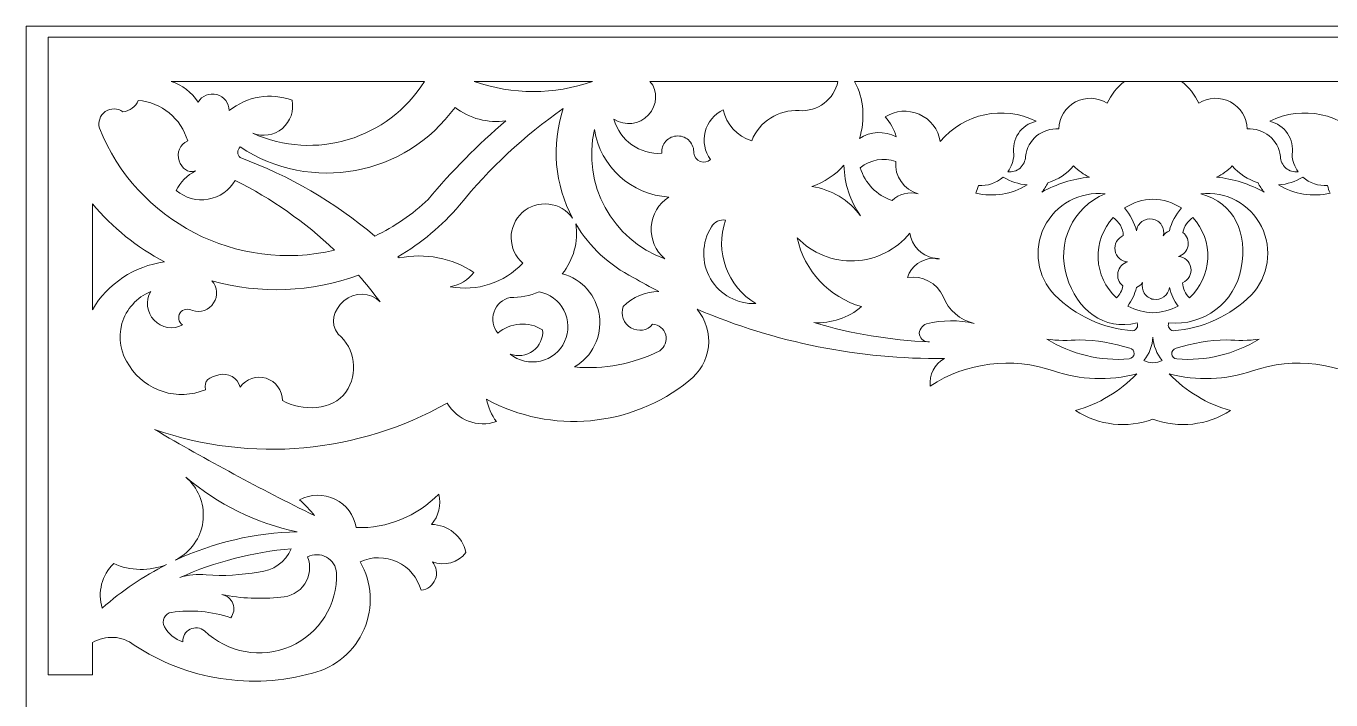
# Model space of a CAD drawing. Header units: millimetres. Extents: x 4333 to 4578, y 940 to 1198.
# Drawn here: x 4333.7 to 4451.8, y 1001.3 to 1062.3 of the extents above; entities that cross this region are included whole.
import ezdxf

# ---------------------------------------------------------------- set-up
doc = ezdxf.new("R2010")
doc.units = ezdxf.units.MM
doc.header["$MEASUREMENT"] = 0
doc.layers.add('SITARA ALL', color=18, linetype='Continuous', true_color=0x000000)

msp = doc.modelspace()

# ---------------------------------------------------------------- linework, layer by layer
at = {"layer": 'SITARA ALL', "lineweight": 9}
for points, knots in [([(4333.73, 1062.34), (4333.73, 1062.34), (4577.73, 1062.34), (4577.73, 1062.34), (4577.73, 1062.34), (4577.73, 940.34), (4577.73, 940.34), (4577.73, 940.34), (4333.73, 940.34), (4333.73, 940.34), (4333.73, 940.34), (4333.73, 1062.34), (4333.73, 1062.34)], [0, 0, 0, 0, 0.25, 0.25, 0.25, 0.5, 0.5, 0.5, 0.75, 0.75, 0.75, 1, 1, 1, 1]), ([(4535.73, 1061.34), (4535.73, 1061.34), (4435.73, 1061.34), (4435.73, 1061.34), (4435.73, 1061.34), (4335.73, 1061.34), (4335.73, 1061.34), (4335.73, 1061.34), (4335.73, 1003.62), (4335.73, 1003.62), (4335.73, 1003.62), (4339.73, 1003.62), (4339.73, 1003.62), (4339.73, 1003.62), (4339.73, 1006.52), (4339.73, 1006.52), (4340.92, 1007.23), (4342.42, 1007.15), (4343.52, 1006.3), (4348.28, 1003.15), (4354.17, 1002.22), (4359.67, 1003.77), (4361.76, 1004.29), (4363.48, 1005.76), (4364.33, 1007.74), (4365.17, 1009.72), (4365.04, 1011.97), (4363.97, 1013.84), (4365.03, 1014.33), (4366.26, 1014.33), (4367.32, 1013.83), (4368.39, 1013.34), (4369.18, 1012.39), (4369.49, 1011.26), (4370.07, 1011.32), (4370.56, 1011.7), (4370.77, 1012.24), (4370.99, 1012.78), (4370.89, 1013.39), (4370.51, 1013.83), (4371.6, 1013.41), (4372.83, 1013.76), (4373.55, 1014.68), (4373.22, 1016.15), (4371.93, 1017.21), (4370.42, 1017.22), (4371.08, 1017.97), (4371.33, 1018.99), (4371.09, 1019.96), (4369.12, 1017.96), (4366.42, 1016.86), (4363.61, 1016.93), (4363.43, 1018.05), (4362.71, 1019.01), (4361.69, 1019.51), (4360.68, 1020.01), (4359.49, 1019.99), (4358.49, 1019.45), (4358.99, 1019.02), (4359.44, 1018.54), (4359.84, 1018.02), (4354.92, 1020.44), (4350.09, 1023.04), (4345.35, 1025.82), (4354.12, 1022.77), (4363.77, 1023.64), (4371.85, 1028.21), (4372.74, 1026.66), (4374.6, 1025.95), (4376.3, 1026.53), (4375.87, 1027.13), (4375.57, 1027.82), (4375.4, 1028.55), (4381.29, 1025.36), (4388.52, 1026.02), (4393.73, 1030.22), (4394.71, 1030.97), (4395.35, 1032.08), (4395.49, 1033.3), (4395.63, 1034.53), (4395.26, 1035.75), (4394.47, 1036.7), (4401.55, 1033.68), (4409.16, 1032.16), (4416.85, 1032.24), (4415.97, 1031.74), (4415.46, 1030.76), (4415.56, 1029.75), (4418.86, 1031.91), (4422.98, 1032.41), (4426.72, 1031.12), (4429.15, 1030.3), (4431.77, 1030.2), (4434.26, 1030.85), (4432.74, 1029.27), (4430.83, 1028.12), (4428.72, 1027.53), (4430.81, 1026.18), (4433.4, 1025.89), (4435.73, 1026.74), (4438.06, 1025.89), (4440.66, 1026.18), (4442.74, 1027.53), (4440.64, 1028.12), (4438.72, 1029.27), (4437.21, 1030.85), (4439.69, 1030.2), (4442.32, 1030.3), (4444.75, 1031.12), (4448.48, 1032.41), (4452.6, 1031.91), (4455.91, 1029.75), (4456.01, 1030.76), (4455.5, 1031.74), (4454.61, 1032.24), (4462.3, 1032.16), (4469.92, 1033.68), (4476.99, 1036.7), (4476.2, 1035.75), (4475.84, 1034.52), (4475.98, 1033.3), (4476.12, 1032.07), (4476.75, 1030.96), (4477.73, 1030.22), (4482.95, 1026.02), (4490.17, 1025.36), (4496.06, 1028.55), (4495.9, 1027.82), (4495.59, 1027.13), (4495.16, 1026.53), (4496.86, 1025.95), (4498.73, 1026.66), (4499.62, 1028.21), (4507.7, 1023.65), (4517.34, 1022.77), (4526.11, 1025.82), (4521.38, 1023.04), (4516.54, 1020.44), (4511.62, 1018.02), (4512.02, 1018.54), (4512.48, 1019.02), (4512.97, 1019.45), (4511.97, 1019.99), (4510.78, 1020), (4509.76, 1019.5), (4508.75, 1019), (4508.04, 1018.05), (4507.85, 1016.93), (4505.05, 1016.86), (4502.34, 1017.96), (4500.38, 1019.96), (4500.13, 1018.99), (4500.38, 1017.97), (4501.05, 1017.22), (4499.54, 1017.21), (4498.24, 1016.16), (4497.91, 1014.68), (4498.63, 1013.76), (4499.86, 1013.41), (4500.96, 1013.83), (4500.58, 1013.39), (4500.48, 1012.77), (4500.69, 1012.23), (4500.91, 1011.7), (4501.4, 1011.32), (4501.97, 1011.26), (4502.28, 1012.39), (4503.07, 1013.33), (4504.14, 1013.83), (4505.2, 1014.33), (4506.43, 1014.33), (4507.5, 1013.84), (4506.43, 1011.97), (4506.3, 1009.7), (4507.15, 1007.73), (4507.99, 1005.75), (4509.71, 1004.28), (4511.8, 1003.77), (4517.29, 1002.22), (4523.19, 1003.14), (4527.94, 1006.3), (4529.04, 1007.15), (4530.54, 1007.23), (4531.73, 1006.52), (4531.73, 1006.52), (4531.73, 1003.62), (4531.73, 1003.62), (4531.73, 1003.62), (4535.73, 1003.62), (4535.73, 1003.62), (4535.73, 1003.62), (4535.73, 1061.34), (4535.73, 1061.34)], [0, 0, 0, 0, 0.015625, 0.015625, 0.015625, 0.03125, 0.03125, 0.03125, 0.046875, 0.046875, 0.046875, 0.0625, 0.0625, 0.0625, 0.078125, 0.078125, 0.078125, 0.09375, 0.09375, 0.09375, 0.109375, 0.109375, 0.109375, 0.125, 0.125, 0.125, 0.140625, 0.140625, 0.140625, 0.15625, 0.15625, 0.15625, 0.171875, 0.171875, 0.171875, 0.1875, 0.1875, 0.1875, 0.203125, 0.203125, 0.203125, 0.21875, 0.21875, 0.21875, 0.234375, 0.234375, 0.234375, 0.25, 0.25, 0.25, 0.265625, 0.265625, 0.265625, 0.28125, 0.28125, 0.28125, 0.296875, 0.296875, 0.296875, 0.3125, 0.3125, 0.3125, 0.328125, 0.328125, 0.328125, 0.34375, 0.34375, 0.34375, 0.359375, 0.359375, 0.359375, 0.375, 0.375, 0.375, 0.390625, 0.390625, 0.390625, 0.40625, 0.40625, 0.40625, 0.421875, 0.421875, 0.421875, 0.4375, 0.4375, 0.4375, 0.453125, 0.453125, 0.453125, 0.46875, 0.46875, 0.46875, 0.484375, 0.484375, 0.484375, 0.5, 0.5, 0.5, 0.515625, 0.515625, 0.515625, 0.53125, 0.53125, 0.53125, 0.546875, 0.546875, 0.546875, 0.5625, 0.5625, 0.5625, 0.578125, 0.578125, 0.578125, 0.59375, 0.59375, 0.59375, 0.609375, 0.609375, 0.609375, 0.625, 0.625, 0.625, 0.640625, 0.640625, 0.640625, 0.65625, 0.65625, 0.65625, 0.671875, 0.671875, 0.671875, 0.6875, 0.6875, 0.6875, 0.703125, 0.703125, 0.703125, 0.71875, 0.71875, 0.71875, 0.734375, 0.734375, 0.734375, 0.75, 0.75, 0.75, 0.765625, 0.765625, 0.765625, 0.78125, 0.78125, 0.78125, 0.796875, 0.796875, 0.796875, 0.8125, 0.8125, 0.8125, 0.828125, 0.828125, 0.828125, 0.84375, 0.84375, 0.84375, 0.859375, 0.859375, 0.859375, 0.875, 0.875, 0.875, 0.890625, 0.890625, 0.890625, 0.90625, 0.90625, 0.90625, 0.921875, 0.921875, 0.921875, 0.9375, 0.9375, 0.9375, 0.953125, 0.953125, 0.953125, 0.96875, 0.96875, 0.96875, 0.984375, 0.984375, 0.984375, 1, 1, 1, 1]), ([(4369.78, 1057.33), (4366.52, 1052.09), (4359.87, 1050.09), (4354.25, 1052.64), (4355.15, 1052.28), (4356.18, 1052.44), (4356.93, 1053.07), (4357.67, 1053.7), (4358.01, 1054.67), (4357.81, 1055.62), (4355.88, 1056.34), (4353.72, 1055.98), (4352.12, 1054.68), (4352.11, 1055.37), (4351.65, 1055.95), (4350.99, 1056.13), (4350.33, 1056.31), (4349.65, 1056.04), (4349.3, 1055.46), (4348.72, 1056.34), (4347.86, 1057), (4346.87, 1057.33), (4346.87, 1057.33), (4369.78, 1057.33), (4369.78, 1057.33)], [0, 0, 0, 0, 0.125, 0.125, 0.125, 0.25, 0.25, 0.25, 0.375, 0.375, 0.375, 0.5, 0.5, 0.5, 0.625, 0.625, 0.625, 0.75, 0.75, 0.75, 0.875, 0.875, 0.875, 1, 1, 1, 1]), ([(4385, 1057.33), (4381.54, 1056.1), (4377.76, 1056.1), (4374.3, 1057.33), (4374.3, 1057.33), (4385, 1057.33), (4385, 1057.33)], [0, 0, 0, 0, 0.5, 0.5, 0.5, 1, 1, 1, 1]), ([(4403.71, 1054.68), (4401.84, 1054.79), (4400.11, 1053.7), (4399.41, 1051.96), (4398.1, 1052.34), (4397.11, 1053.42), (4396.84, 1054.75), (4396.02, 1054.37), (4395.42, 1053.64), (4395.19, 1052.77), (4394.97, 1051.9), (4395.15, 1050.97), (4395.69, 1050.25), (4395.43, 1050.03), (4395.08, 1049.97), (4394.76, 1050.08), (4394.44, 1050.2), (4394.21, 1050.49), (4394.16, 1050.82), (4394.2, 1051.23), (4394.06, 1051.63), (4393.79, 1051.93), (4393.51, 1052.22), (4393.13, 1052.39), (4392.72, 1052.39), (4392.31, 1052.39), (4391.93, 1052.22), (4391.65, 1051.92), (4391.38, 1051.62), (4391.24, 1051.23), (4391.28, 1050.82), (4389.29, 1050.69), (4387.48, 1051.98), (4386.94, 1053.91), (4387.94, 1053.24), (4389.26, 1053.41), (4390.06, 1054.3), (4390.86, 1055.19), (4390.97, 1056.42), (4390.2, 1057.33), (4390.2, 1057.33), (4407.22, 1057.33), (4407.22, 1057.33), (4406.88, 1055.7), (4405.38, 1054.56), (4403.71, 1054.68)], [0, 0, 0, 0, 0.066667, 0.066667, 0.066667, 0.133333, 0.133333, 0.133333, 0.2, 0.2, 0.2, 0.266667, 0.266667, 0.266667, 0.333333, 0.333333, 0.333333, 0.4, 0.4, 0.4, 0.466667, 0.466667, 0.466667, 0.533333, 0.533333, 0.533333, 0.6, 0.6, 0.6, 0.666667, 0.666667, 0.666667, 0.733333, 0.733333, 0.733333, 0.8, 0.8, 0.8, 0.866667, 0.866667, 0.866667, 0.933333, 0.933333, 0.933333, 1, 1, 1, 1]), ([(4422.59, 1049.14), (4422.92, 1049.6), (4423.11, 1050.14), (4423.15, 1050.71), (4422.9, 1052.09), (4423.79, 1053.42), (4425.16, 1053.72), (4422.19, 1055.2), (4418.6, 1054.44), (4416.48, 1051.88), (4416.31, 1052.97), (4415.59, 1053.9), (4414.58, 1054.35), (4413.57, 1054.8), (4412.41, 1054.71), (4411.49, 1054.11), (4411.97, 1053.6), (4412.32, 1052.98), (4412.49, 1052.3), (4411.44, 1052.88), (4410.15, 1052.82), (4409.16, 1052.15), (4409.71, 1053.87), (4409.56, 1055.73), (4408.73, 1057.33), (4408.73, 1057.33), (4435.73, 1057.33), (4435.73, 1057.33), (4435.73, 1057.33), (4462.73, 1057.33), (4462.73, 1057.33), (4461.9, 1055.73), (4461.75, 1053.87), (4462.31, 1052.15), (4461.31, 1052.82), (4460.03, 1052.88), (4458.98, 1052.3), (4459.15, 1052.98), (4459.49, 1053.6), (4459.98, 1054.11), (4459.05, 1054.71), (4457.88, 1054.8), (4456.87, 1054.35), (4455.87, 1053.9), (4455.15, 1052.98), (4454.98, 1051.88), (4452.87, 1054.44), (4449.27, 1055.2), (4446.3, 1053.72), (4447.67, 1053.42), (4448.56, 1052.09), (4448.32, 1050.71), (4448.35, 1050.14), (4448.55, 1049.6), (4448.88, 1049.14), (4448.48, 1049.09), (4448.07, 1049.22), (4447.76, 1049.48), (4447.46, 1049.75), (4447.28, 1050.13), (4447.27, 1050.54), (4447.09, 1052.04), (4445.77, 1053.14), (4444.26, 1053.03), (4444.23, 1054.06), (4443.65, 1055), (4442.74, 1055.47), (4441.83, 1055.95), (4440.74, 1055.91), (4439.87, 1055.35), (4439.53, 1056.13), (4438.99, 1056.81), (4438.31, 1057.33), (4438.31, 1057.33), (4435.73, 1057.33), (4435.73, 1057.33), (4435.73, 1057.33), (4433.15, 1057.33), (4433.15, 1057.33), (4432.48, 1056.81), (4431.94, 1056.13), (4431.59, 1055.35), (4430.73, 1055.91), (4429.63, 1055.95), (4428.72, 1055.47), (4427.81, 1054.99), (4427.23, 1054.06), (4427.21, 1053.03), (4425.7, 1053.14), (4424.37, 1052.04), (4424.2, 1050.54), (4424.19, 1050.13), (4424.01, 1049.75), (4423.7, 1049.48), (4423.4, 1049.22), (4422.99, 1049.09), (4422.59, 1049.14)], [0, 0, 0, 0, 0.03125, 0.03125, 0.03125, 0.0625, 0.0625, 0.0625, 0.09375, 0.09375, 0.09375, 0.125, 0.125, 0.125, 0.15625, 0.15625, 0.15625, 0.1875, 0.1875, 0.1875, 0.21875, 0.21875, 0.21875, 0.25, 0.25, 0.25, 0.28125, 0.28125, 0.28125, 0.3125, 0.3125, 0.3125, 0.34375, 0.34375, 0.34375, 0.375, 0.375, 0.375, 0.40625, 0.40625, 0.40625, 0.4375, 0.4375, 0.4375, 0.46875, 0.46875, 0.46875, 0.5, 0.5, 0.5, 0.53125, 0.53125, 0.53125, 0.5625, 0.5625, 0.5625, 0.59375, 0.59375, 0.59375, 0.625, 0.625, 0.625, 0.65625, 0.65625, 0.65625, 0.6875, 0.6875, 0.6875, 0.71875, 0.71875, 0.71875, 0.75, 0.75, 0.75, 0.78125, 0.78125, 0.78125, 0.8125, 0.8125, 0.8125, 0.84375, 0.84375, 0.84375, 0.875, 0.875, 0.875, 0.90625, 0.90625, 0.90625, 0.9375, 0.9375, 0.9375, 0.96875, 0.96875, 0.96875, 1, 1, 1, 1]), ([(4361.65, 1042.05), (4352.81, 1039.96), (4343.76, 1044.66), (4340.37, 1053.09), (4340.21, 1053.65), (4340.42, 1054.25), (4340.9, 1054.59), (4341.37, 1054.92), (4342.02, 1054.92), (4342.5, 1054.58), (4343.12, 1054.63), (4343.65, 1055.03), (4343.88, 1055.61), (4345.99, 1055.43), (4347.77, 1053.97), (4348.36, 1051.94), (4347.66, 1051.64), (4347.33, 1050.86), (4347.58, 1050.15), (4347.84, 1049.44), (4348.34, 1049.01), (4349.06, 1049.22), (4348.3, 1048.83), (4347.7, 1048.21), (4347.33, 1047.45), (4348.13, 1046.77), (4349.18, 1046.48), (4350.21, 1046.66), (4351.24, 1046.84), (4352.14, 1047.46), (4352.66, 1048.37), (4355.95, 1046.72), (4358.99, 1044.59), (4361.65, 1042.05)], [0, 0, 0, 0, 0.090909, 0.090909, 0.090909, 0.181818, 0.181818, 0.181818, 0.272727, 0.272727, 0.272727, 0.363636, 0.363636, 0.363636, 0.454545, 0.454545, 0.454545, 0.545455, 0.545455, 0.545455, 0.636364, 0.636364, 0.636364, 0.727273, 0.727273, 0.727273, 0.818182, 0.818182, 0.818182, 0.909091, 0.909091, 0.909091, 1, 1, 1, 1]), ([(4377.17, 1053.77), (4374.62, 1051.59), (4372.26, 1049.21), (4370.12, 1046.64), (4368.7, 1045.29), (4367.08, 1044.17), (4365.31, 1043.33), (4361.68, 1046.38), (4357.55, 1048.79), (4353.1, 1050.44), (4352.97, 1050.56), (4352.9, 1050.73), (4352.9, 1050.91), (4352.9, 1051.09), (4352.97, 1051.26), (4353.1, 1051.39), (4359.51, 1047.18), (4368.08, 1048.76), (4372.56, 1054.98), (4373.87, 1053.96), (4375.53, 1053.52), (4377.17, 1053.77)], [0, 0, 0, 0, 0.142857, 0.142857, 0.142857, 0.285714, 0.285714, 0.285714, 0.428571, 0.428571, 0.428571, 0.571429, 0.571429, 0.571429, 0.714286, 0.714286, 0.714286, 0.857143, 0.857143, 0.857143, 1, 1, 1, 1]), ([(4383.2, 1044.94), (4382.69, 1045.66), (4381.91, 1046.13), (4381.04, 1046.22), (4380.17, 1046.32), (4379.3, 1046.05), (4378.65, 1045.46), (4378, 1044.87), (4377.63, 1044.03), (4377.64, 1043.16), (4377.65, 1042.28), (4378.03, 1041.45), (4378.7, 1040.88), (4377.02, 1039.09), (4374.54, 1038.28), (4372.13, 1038.74), (4372.98, 1038.89), (4373.74, 1039.35), (4374.27, 1040.03), (4372.28, 1041.35), (4369.84, 1041.82), (4367.5, 1041.35), (4367.5, 1041.35), (4367.39, 1041.45), (4367.39, 1041.45), (4369.5, 1042.69), (4371.38, 1044.26), (4372.96, 1046.12), (4375.66, 1049.46), (4378.82, 1052.41), (4382.34, 1054.86), (4381.26, 1051.57), (4381.57, 1047.99), (4383.2, 1044.94)], [0, 0, 0, 0, 0.090909, 0.090909, 0.090909, 0.181818, 0.181818, 0.181818, 0.272727, 0.272727, 0.272727, 0.363636, 0.363636, 0.363636, 0.454545, 0.454545, 0.454545, 0.545455, 0.545455, 0.545455, 0.636364, 0.636364, 0.636364, 0.727273, 0.727273, 0.727273, 0.818182, 0.818182, 0.818182, 0.909091, 0.909091, 0.909091, 1, 1, 1, 1]), ([(4391.91, 1046.86), (4390.98, 1046.26), (4390.39, 1045.26), (4390.32, 1044.15), (4390.25, 1043.05), (4390.7, 1041.98), (4391.55, 1041.27), (4386.77, 1042.99), (4384.04, 1048.02), (4385.18, 1052.96), (4385.71, 1049.6), (4388.51, 1047.06), (4391.91, 1046.86)], [0, 0, 0, 0, 0.25, 0.25, 0.25, 0.5, 0.5, 0.5, 0.75, 0.75, 0.75, 1, 1, 1, 1]), ([(4412.45, 1050.09), (4412.32, 1048.75), (4413.18, 1047.51), (4414.49, 1047.16), (4413.64, 1047.38), (4412.75, 1047.15), (4412.12, 1046.55), (4410.73, 1047.01), (4409.66, 1048.11), (4409.24, 1049.51), (4410.14, 1050.25), (4411.36, 1050.47), (4412.45, 1050.09)], [0, 0, 0, 0, 0.25, 0.25, 0.25, 0.5, 0.5, 0.5, 0.75, 0.75, 0.75, 1, 1, 1, 1]), ([(4407.76, 1049.73), (4407.8, 1048.09), (4408.32, 1046.5), (4409.27, 1045.16), (4408.2, 1046.6), (4406.62, 1047.55), (4404.85, 1047.82), (4405.97, 1048.19), (4406.98, 1048.85), (4407.76, 1049.73)], [0, 0, 0, 0, 0.333333, 0.333333, 0.333333, 0.666667, 0.666667, 0.666667, 1, 1, 1, 1]), ([(4425.68, 1047.3), (4425.89, 1047.56), (4426.08, 1047.85), (4426.23, 1048.16), (4427.13, 1048.44), (4427.94, 1048.96), (4428.55, 1049.67), (4428.96, 1049.25), (4429.45, 1048.9), (4429.98, 1048.66), (4428.46, 1048.51), (4427, 1048.05), (4425.68, 1047.3)], [0, 0, 0, 0, 0.25, 0.25, 0.25, 0.5, 0.5, 0.5, 0.75, 0.75, 0.75, 1, 1, 1, 1]), ([(4441.49, 1048.66), (4442.02, 1048.9), (4442.5, 1049.25), (4442.91, 1049.67), (4443.53, 1048.96), (4444.34, 1048.44), (4445.24, 1048.16), (4445.39, 1047.85), (4445.57, 1047.56), (4445.79, 1047.3), (4444.47, 1048.05), (4443, 1048.51), (4441.49, 1048.66)], [0, 0, 0, 0, 0.25, 0.25, 0.25, 0.5, 0.5, 0.5, 0.75, 0.75, 0.75, 1, 1, 1, 1]), ([(4419.7, 1047.21), (4419.8, 1047.44), (4419.88, 1047.67), (4419.93, 1047.91), (4420.75, 1047.85), (4421.55, 1048.12), (4422.16, 1048.67), (4422.83, 1048.26), (4423.58, 1048.02), (4424.35, 1047.96), (4422.96, 1047.11), (4421.29, 1046.85), (4419.7, 1047.21)], [0, 0, 0, 0, 0.25, 0.25, 0.25, 0.5, 0.5, 0.5, 0.75, 0.75, 0.75, 1, 1, 1, 1]), ([(4447.11, 1047.96), (4447.89, 1048.02), (4448.64, 1048.26), (4449.3, 1048.67), (4449.91, 1048.12), (4450.72, 1047.85), (4451.53, 1047.91), (4451.59, 1047.67), (4451.67, 1047.44), (4451.76, 1047.21), (4450.18, 1046.85), (4448.5, 1047.11), (4447.11, 1047.96)], [0, 0, 0, 0, 0.25, 0.25, 0.25, 0.5, 0.5, 0.5, 0.75, 0.75, 0.75, 1, 1, 1, 1]), ([(4431.4, 1047.15), (4428.47, 1045.93), (4426.96, 1042.68), (4427.93, 1039.66), (4428.9, 1036.64), (4431.22, 1034.74), (4434.31, 1035.46), (4434.37, 1035.31), (4434.35, 1035.15), (4434.28, 1035.01), (4434.2, 1034.88), (4434.07, 1034.78), (4433.92, 1034.75), (4431.25, 1034.95), (4428.74, 1036.1), (4426.84, 1037.99), (4425.26, 1039.64), (4424.89, 1042.1), (4425.89, 1044.14), (4426.9, 1046.19), (4429.13, 1047.39), (4431.4, 1047.15)], [0, 0, 0, 0, 0.142857, 0.142857, 0.142857, 0.285714, 0.285714, 0.285714, 0.428571, 0.428571, 0.428571, 0.571429, 0.571429, 0.571429, 0.714286, 0.714286, 0.714286, 0.857143, 0.857143, 0.857143, 1, 1, 1, 1]), ([(4433.15, 1045.87), (4433.93, 1046.36), (4434.82, 1046.64), (4435.73, 1046.67), (4436.65, 1046.64), (4437.54, 1046.36), (4438.31, 1045.87), (4437.79, 1045.28), (4437.42, 1044.57), (4437.22, 1043.81), (4437, 1043.71), (4436.8, 1043.55), (4436.67, 1043.35), (4436.75, 1043.68), (4436.7, 1044.03), (4436.51, 1044.32), (4436.33, 1044.61), (4436.03, 1044.81), (4435.7, 1044.87), (4435.36, 1044.93), (4435.01, 1044.85), (4434.74, 1044.65), (4434.46, 1044.44), (4434.28, 1044.13), (4434.25, 1043.79), (4434.05, 1044.56), (4433.68, 1045.27), (4433.15, 1045.87)], [0, 0, 0, 0, 0.111111, 0.111111, 0.111111, 0.222222, 0.222222, 0.222222, 0.333333, 0.333333, 0.333333, 0.444444, 0.444444, 0.444444, 0.555556, 0.555556, 0.555556, 0.666667, 0.666667, 0.666667, 0.777778, 0.777778, 0.777778, 0.888889, 0.888889, 0.888889, 1, 1, 1, 1]), ([(4437.15, 1035.46), (4440.31, 1035.15), (4443.17, 1037.32), (4443.73, 1040.44), (4444.29, 1043.56), (4443.13, 1046.33), (4440.07, 1047.15), (4442.33, 1047.41), (4444.52, 1046.23), (4445.55, 1044.19), (4446.58, 1042.15), (4446.19, 1039.65), (4444.63, 1037.99), (4442.73, 1036.1), (4440.22, 1034.95), (4437.55, 1034.75), (4437.39, 1034.78), (4437.26, 1034.88), (4437.19, 1035.01), (4437.11, 1035.15), (4437.1, 1035.31), (4437.15, 1035.46)], [0, 0, 0, 0, 0.142857, 0.142857, 0.142857, 0.285714, 0.285714, 0.285714, 0.428571, 0.428571, 0.428571, 0.571429, 0.571429, 0.571429, 0.714286, 0.714286, 0.714286, 0.857143, 0.857143, 0.857143, 1, 1, 1, 1]), ([(4339.73, 1036.66), (4339.73, 1036.66), (4339.73, 1046.25), (4339.73, 1046.25), (4341.55, 1044.09), (4343.77, 1042.3), (4346.26, 1040.98), (4343.54, 1040.63), (4341.12, 1039.03), (4339.73, 1036.66)], [0, 0, 0, 0, 0.333333, 0.333333, 0.333333, 0.666667, 0.666667, 0.666667, 1, 1, 1, 1]), ([(4391.02, 1038.31), (4389.8, 1038.31), (4388.64, 1037.82), (4387.79, 1036.94), (4387.51, 1036.22), (4387.81, 1035.4), (4388.48, 1035.02), (4389.16, 1034.64), (4389.96, 1034.74), (4390.44, 1035.36), (4391, 1035.32), (4391.48, 1034.93), (4391.63, 1034.39), (4391.78, 1033.85), (4391.55, 1033.26), (4391.09, 1032.95), (4388.71, 1031.74), (4386.03, 1031.23), (4383.37, 1031.48), (4384.99, 1032.41), (4385.87, 1034.23), (4385.62, 1036.08), (4385.38, 1037.93), (4384.07, 1039.44), (4382.27, 1039.91), (4383.29, 1041.18), (4383.74, 1042.81), (4383.49, 1044.42), (4384.73, 1042.35), (4386.52, 1040.67), (4388.68, 1039.58), (4389.45, 1039.14), (4390.23, 1038.71), (4391.02, 1038.31)], [0, 0, 0, 0, 0.090909, 0.090909, 0.090909, 0.181818, 0.181818, 0.181818, 0.272727, 0.272727, 0.272727, 0.363636, 0.363636, 0.363636, 0.454545, 0.454545, 0.454545, 0.545455, 0.545455, 0.545455, 0.636364, 0.636364, 0.636364, 0.727273, 0.727273, 0.727273, 0.818182, 0.818182, 0.818182, 0.909091, 0.909091, 0.909091, 1, 1, 1, 1]), ([(4399.79, 1037.22), (4398.11, 1037.15), (4396.53, 1038.01), (4395.68, 1039.47), (4394.83, 1040.92), (4394.88, 1042.75), (4395.77, 1044.17), (4396.03, 1044.61), (4396.53, 1044.84), (4397.04, 1044.77), (4396.05, 1041.92), (4397.2, 1038.76), (4399.79, 1037.22)], [0, 0, 0, 0, 0.25, 0.25, 0.25, 0.5, 0.5, 0.5, 0.75, 0.75, 0.75, 1, 1, 1, 1]), ([(4432.12, 1045.01), (4432.67, 1044.64), (4433.02, 1044.03), (4433.05, 1043.37), (4432.51, 1043.15), (4432.2, 1042.58), (4432.3, 1042.01), (4432.4, 1041.44), (4432.86, 1041.02), (4433.44, 1040.99), (4432.99, 1040.87), (4432.64, 1040.49), (4432.56, 1040.03), (4432.47, 1039.57), (4432.64, 1039.11), (4433.02, 1038.82), (4432.94, 1038.41), (4432.73, 1038.02), (4432.43, 1037.73), (4431.43, 1038.65), (4430.83, 1039.93), (4430.77, 1041.3), (4430.71, 1042.66), (4431.2, 1044), (4432.12, 1045.01)], [0, 0, 0, 0, 0.125, 0.125, 0.125, 0.25, 0.25, 0.25, 0.375, 0.375, 0.375, 0.5, 0.5, 0.5, 0.625, 0.625, 0.625, 0.75, 0.75, 0.75, 0.875, 0.875, 0.875, 1, 1, 1, 1]), ([(4438.03, 1041.48), (4438.48, 1041.61), (4438.82, 1041.98), (4438.91, 1042.44), (4439, 1042.9), (4438.82, 1043.37), (4438.45, 1043.65), (4438.55, 1044.21), (4438.88, 1044.69), (4439.35, 1045.01), (4440.27, 1044), (4440.76, 1042.67), (4440.7, 1041.3), (4440.64, 1039.94), (4440.04, 1038.65), (4439.03, 1037.73), (4438.66, 1038.09), (4438.44, 1038.58), (4438.42, 1039.1), (4438.95, 1039.33), (4439.26, 1039.89), (4439.16, 1040.46), (4439.06, 1041.04), (4438.61, 1041.46), (4438.03, 1041.48)], [0, 0, 0, 0, 0.125, 0.125, 0.125, 0.25, 0.25, 0.25, 0.375, 0.375, 0.375, 0.5, 0.5, 0.5, 0.625, 0.625, 0.625, 0.75, 0.75, 0.75, 0.875, 0.875, 0.875, 1, 1, 1, 1]), ([(4416.41, 1041.26), (4416.24, 1041.3), (4416.06, 1041.32), (4415.88, 1041.32), (4414.75, 1041.55), (4413.89, 1042.46), (4413.72, 1043.6), (4412.49, 1042.08), (4410.67, 1041.17), (4408.73, 1041.08), (4406.78, 1041), (4404.88, 1041.76), (4403.53, 1043.17), (4404.17, 1040.17), (4406.41, 1037.78), (4409.36, 1036.94), (4408.16, 1035.92), (4406.61, 1035.4), (4405.04, 1035.49), (4408.44, 1034.48), (4411.96, 1033.9), (4415.51, 1033.75), (4415.09, 1033.7), (4414.7, 1033.97), (4414.6, 1034.38), (4414.5, 1034.79), (4414.85, 1035.24), (4415.24, 1035.39), (4416.66, 1035.73), (4418.13, 1035.74), (4419.55, 1035.42), (4418.27, 1035.7), (4417.22, 1036.62), (4416.75, 1037.85), (4416.17, 1039.08), (4414.86, 1039.78), (4413.51, 1039.59), (4413.84, 1040.61), (4414.8, 1041.31), (4415.88, 1041.32), (4416.06, 1041.28), (4416.23, 1041.26), (4416.41, 1041.26)], [0, 0, 0, 0, 0.071429, 0.071429, 0.071429, 0.142857, 0.142857, 0.142857, 0.214286, 0.214286, 0.214286, 0.285714, 0.285714, 0.285714, 0.357143, 0.357143, 0.357143, 0.428571, 0.428571, 0.428571, 0.5, 0.5, 0.5, 0.571429, 0.571429, 0.571429, 0.642857, 0.642857, 0.642857, 0.714286, 0.714286, 0.714286, 0.785714, 0.785714, 0.785714, 0.857143, 0.857143, 0.857143, 0.928571, 0.928571, 0.928571, 1, 1, 1, 1]), ([(4365.78, 1037.37), (4364.87, 1038.25), (4363.45, 1038.29), (4362.5, 1037.46), (4361.55, 1036.62), (4361.22, 1035.47), (4361.97, 1034.46), (4363.54, 1033.16), (4363.84, 1030.87), (4362.68, 1029.2), (4361.51, 1027.53), (4358.7, 1027.42), (4356.94, 1028.44), (4356.94, 1029.36), (4356.34, 1030.18), (4355.46, 1030.45), (4354.58, 1030.72), (4353.64, 1030.41), (4353.12, 1029.65), (4352.88, 1030.49), (4352.02, 1030.98), (4351.17, 1030.76), (4350.32, 1030.55), (4349.78, 1030.27), (4349.97, 1029.42), (4347.46, 1028.37), (4344.55, 1029.28), (4343.08, 1031.57), (4342.28, 1032.68), (4342.04, 1034.09), (4342.41, 1035.4), (4342.79, 1036.71), (4343.75, 1037.78), (4345.01, 1038.3), (4344.52, 1037.46), (4344.65, 1036.4), (4345.32, 1035.7), (4345.99, 1035.01), (4347.02, 1034.82), (4347.88, 1035.28), (4347.53, 1035.53), (4347.44, 1036.01), (4347.67, 1036.37), (4347.91, 1036.73), (4348.44, 1036.8), (4348.8, 1036.58), (4349.52, 1036.35), (4350.3, 1036.64), (4350.71, 1037.27), (4351.11, 1037.91), (4351.06, 1038.71), (4350.55, 1039.27), (4354.93, 1038.05), (4359.57, 1038.23), (4363.83, 1039.78), (4364.51, 1039.01), (4365.16, 1038.2), (4365.78, 1037.37)], [0, 0, 0, 0, 0.052632, 0.052632, 0.052632, 0.105263, 0.105263, 0.105263, 0.157895, 0.157895, 0.157895, 0.210526, 0.210526, 0.210526, 0.263158, 0.263158, 0.263158, 0.315789, 0.315789, 0.315789, 0.368421, 0.368421, 0.368421, 0.421053, 0.421053, 0.421053, 0.473684, 0.473684, 0.473684, 0.526316, 0.526316, 0.526316, 0.578947, 0.578947, 0.578947, 0.631579, 0.631579, 0.631579, 0.684211, 0.684211, 0.684211, 0.736842, 0.736842, 0.736842, 0.789474, 0.789474, 0.789474, 0.842105, 0.842105, 0.842105, 0.894737, 0.894737, 0.894737, 0.947368, 0.947368, 0.947368, 1, 1, 1, 1]), ([(4382.48, 1033.79), (4382.06, 1032.89), (4381.25, 1032.23), (4380.29, 1032.01), (4379.33, 1031.79), (4378.31, 1032.03), (4377.54, 1032.65), (4378.24, 1032.38), (4379.02, 1032.49), (4379.62, 1032.93), (4380.22, 1033.37), (4380.55, 1034.09), (4380.49, 1034.83), (4379.22, 1035.64), (4377.57, 1035.52), (4376.43, 1034.53), (4375.99, 1035.08), (4375.86, 1035.8), (4376.09, 1036.46), (4376.32, 1037.12), (4376.87, 1037.61), (4377.54, 1037.77), (4378.44, 1037.74), (4379.34, 1037.91), (4380.16, 1038.29), (4381.13, 1038.1), (4381.96, 1037.48), (4382.42, 1036.61), (4382.87, 1035.73), (4382.89, 1034.68), (4382.48, 1033.79)], [0, 0, 0, 0, 0.1, 0.1, 0.1, 0.2, 0.2, 0.2, 0.3, 0.3, 0.3, 0.4, 0.4, 0.4, 0.5, 0.5, 0.5, 0.6, 0.6, 0.6, 0.7, 0.7, 0.7, 0.8, 0.8, 0.8, 0.9, 0.9, 0.9, 1, 1, 1, 1]), ([(4433.46, 1036.99), (4433.82, 1037.5), (4434.09, 1038.06), (4434.24, 1038.66), (4434.47, 1038.76), (4434.66, 1038.92), (4434.8, 1039.13), (4434.71, 1038.79), (4434.77, 1038.44), (4434.95, 1038.15), (4435.14, 1037.86), (4435.43, 1037.66), (4435.77, 1037.6), (4436.11, 1037.54), (4436.45, 1037.62), (4436.73, 1037.83), (4437, 1038.03), (4437.18, 1038.34), (4437.22, 1038.68), (4437.37, 1038.07), (4437.64, 1037.5), (4438, 1036.99), (4437.3, 1036.62), (4436.53, 1036.4), (4435.73, 1036.38), (4434.94, 1036.4), (4434.16, 1036.62), (4433.46, 1036.99)], [0, 0, 0, 0, 0.111111, 0.111111, 0.111111, 0.222222, 0.222222, 0.222222, 0.333333, 0.333333, 0.333333, 0.444444, 0.444444, 0.444444, 0.555556, 0.555556, 0.555556, 0.666667, 0.666667, 0.666667, 0.777778, 0.777778, 0.777778, 0.888889, 0.888889, 0.888889, 1, 1, 1, 1]), ([(4426.12, 1034), (4427.09, 1033.86), (4428.08, 1033.84), (4429.05, 1033.94), (4430.61, 1033.9), (4432.15, 1033.65), (4433.64, 1033.17), (4433.88, 1033.13), (4434.04, 1032.92), (4434.03, 1032.68), (4434.03, 1032.44), (4433.81, 1032.24), (4433.57, 1032.21), (4430.96, 1031.99), (4428.35, 1032.62), (4426.12, 1034)], [0, 0, 0, 0, 0.2, 0.2, 0.2, 0.4, 0.4, 0.4, 0.6, 0.6, 0.6, 0.8, 0.8, 0.8, 1, 1, 1, 1]), ([(4435.73, 1034.16), (4435.78, 1033.4), (4436.07, 1032.66), (4436.56, 1032.07), (4436.05, 1031.78), (4435.42, 1031.78), (4434.91, 1032.07), (4435.4, 1032.66), (4435.69, 1033.4), (4435.73, 1034.16)], [0, 0, 0, 0, 0.333333, 0.333333, 0.333333, 0.666667, 0.666667, 0.666667, 1, 1, 1, 1]), ([(4437.83, 1033.17), (4439.31, 1033.65), (4440.86, 1033.9), (4442.41, 1033.94), (4443.39, 1033.84), (4444.37, 1033.86), (4445.34, 1034), (4443.12, 1032.62), (4440.5, 1031.99), (4437.89, 1032.21), (4437.65, 1032.22), (4437.46, 1032.41), (4437.43, 1032.65), (4437.41, 1032.89), (4437.59, 1033.11), (4437.83, 1033.17)], [0, 0, 0, 0, 0.2, 0.2, 0.2, 0.4, 0.4, 0.4, 0.6, 0.6, 0.6, 0.8, 0.8, 0.8, 1, 1, 1, 1]), ([(4358.28, 1016.56), (4354.47, 1016.47), (4350.71, 1015.59), (4347.25, 1013.98), (4347.37, 1014.05), (4347.48, 1014.12), (4347.6, 1014.2), (4348.84, 1014.95), (4349.65, 1016.26), (4349.76, 1017.71), (4349.88, 1019.16), (4349.29, 1020.57), (4348.18, 1021.51), (4351.08, 1019.03), (4354.55, 1017.33), (4358.28, 1016.56)], [0, 0, 0, 0, 0.2, 0.2, 0.2, 0.4, 0.4, 0.4, 0.6, 0.6, 0.6, 0.8, 0.8, 0.8, 1, 1, 1, 1]), ([(4361.84, 1012.83), (4361.93, 1009.97), (4360.28, 1007.34), (4357.66, 1006.18), (4355.04, 1005.02), (4351.94, 1005.6), (4349.88, 1007.59), (4349.51, 1007.89), (4349, 1007.94), (4348.57, 1007.73), (4348.15, 1007.51), (4347.89, 1007.07), (4347.93, 1006.59), (4347.22, 1006.82), (4346.63, 1007.3), (4346.26, 1007.95), (4346.11, 1008.2), (4346.1, 1008.51), (4346.23, 1008.78), (4346.35, 1009.04), (4346.61, 1009.22), (4346.9, 1009.26), (4348.69, 1009.52), (4350.53, 1009.35), (4352.25, 1008.77), (4352.54, 1009.13), (4352.62, 1009.61), (4352.45, 1010.05), (4352.29, 1010.48), (4351.92, 1010.79), (4351.46, 1010.87), (4353.21, 1010.52), (4355.01, 1010.44), (4356.78, 1010.64), (4357.66, 1010.66), (4358.46, 1011.1), (4358.95, 1011.83), (4359.43, 1012.55), (4359.53, 1013.46), (4359.21, 1014.28), (4359.74, 1014.56), (4360.38, 1014.55), (4360.91, 1014.26), (4361.44, 1013.97), (4361.79, 1013.43), (4361.84, 1012.83)], [0, 0, 0, 0, 0.066667, 0.066667, 0.066667, 0.133333, 0.133333, 0.133333, 0.2, 0.2, 0.2, 0.266667, 0.266667, 0.266667, 0.333333, 0.333333, 0.333333, 0.4, 0.4, 0.4, 0.466667, 0.466667, 0.466667, 0.533333, 0.533333, 0.533333, 0.6, 0.6, 0.6, 0.666667, 0.666667, 0.666667, 0.733333, 0.733333, 0.733333, 0.8, 0.8, 0.8, 0.866667, 0.866667, 0.866667, 0.933333, 0.933333, 0.933333, 1, 1, 1, 1]), ([(4357.73, 1015.02), (4357.22, 1013.82), (4356.07, 1013), (4354.77, 1012.91), (4353.21, 1012.63), (4351.62, 1012.54), (4350.03, 1012.65), (4349.23, 1012.74), (4348.41, 1012.66), (4347.64, 1012.41), (4350.84, 1013.84), (4354.25, 1014.72), (4357.73, 1015.02)], [0, 0, 0, 0, 0.25, 0.25, 0.25, 0.5, 0.5, 0.5, 0.75, 0.75, 0.75, 1, 1, 1, 1]), ([(4346.45, 1013.59), (4344.35, 1012.53), (4342.39, 1011.21), (4340.63, 1009.65), (4340.18, 1011.08), (4340.58, 1012.64), (4341.66, 1013.67), (4343.18, 1013), (4344.9, 1012.97), (4346.45, 1013.59)], [0, 0, 0, 0, 0.333333, 0.333333, 0.333333, 0.666667, 0.666667, 0.666667, 1, 1, 1, 1])]:
    msp.add_open_spline(points, degree=3, knots=knots, dxfattribs=at)

doc.saveas('drawing.dxf')
